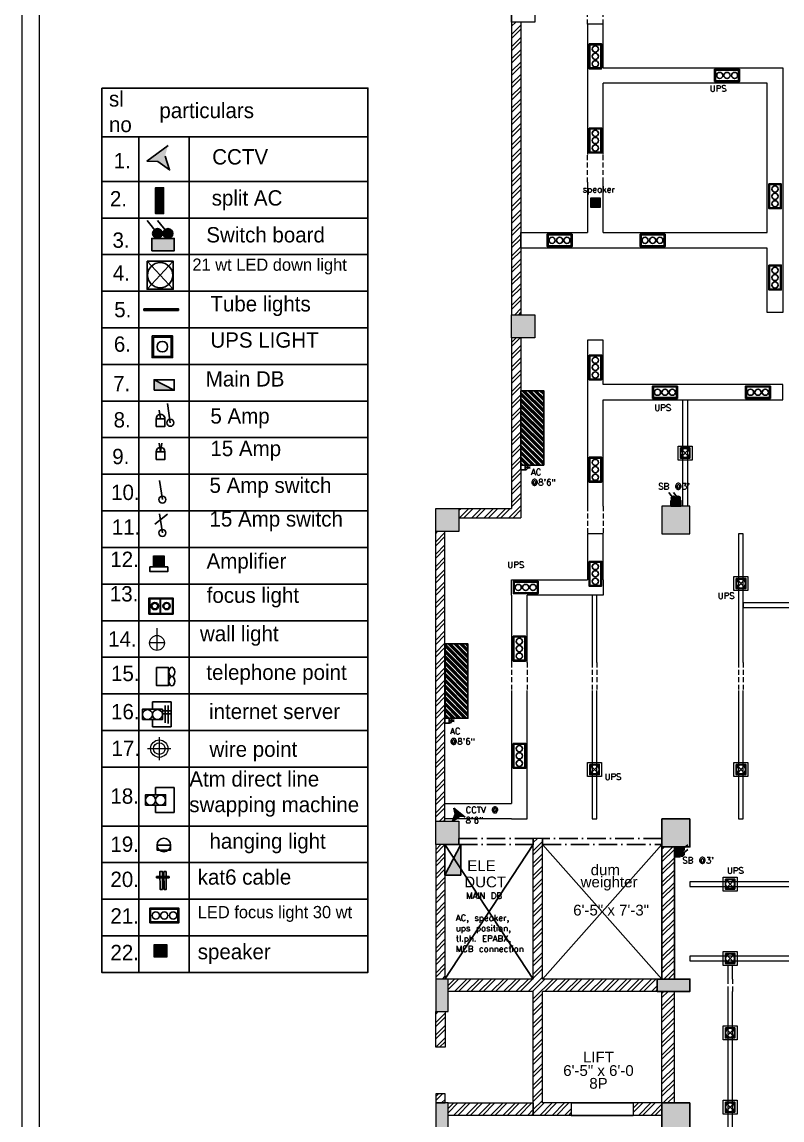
# Model space of a CAD drawing. Header units: inches. Extents: x 111501 to 134888, y 46021 to 52102.
# Drawn here: x 112755 to 113245, y 46844 to 47553 of the extents above; entities that cross this region are included whole.
import ezdxf
from ezdxf.enums import TextEntityAlignment as Align

# ---------------------------------------------------------------- set-up
doc = ezdxf.new("R2010")
doc.units = ezdxf.units.IN
doc.header["$MEASUREMENT"] = 0
doc.linetypes.add('ACAD_ISO10W100', pattern=[18, 12, -3, 0, -3])
doc.linetypes.add('HIDDEN2', pattern=[4.7625, 3.175, -1.5875])
for name, color, linetype in [('10', 1, 'Continuous'), ('D', 251, 'Continuous'), ('electrical layout', 250, 'Continuous'), ('electrical planing', 251, 'Continuous'), ('false ceiling', 5, 'Continuous'), ('H', 9, 'Continuous'), ('RO', 7, 'Continuous'), ('staircase', 6, 'Continuous')]:
    doc.layers.add(name, color=color, linetype=linetype)
for name, color, linetype, lineweight in [('ceiling light', 5, 'Continuous', 5), ('column', 252, 'Continuous', 9), ('dimension', 250, 'Continuous', 0), ('electrical 2', 1, 'Continuous', 0), ('furnuture light', 142, 'Continuous', 0), ('SHEET', 7, 'Continuous', 30), ('text1', 7, 'Continuous', 0), ('wall', 7, 'Continuous', 9)]:
    doc.layers.add(name, color=color, linetype=linetype, lineweight=lineweight)
doc.styles.add('A', font='arial.ttf')
doc.styles.get("Standard").update_dxf_attribs({"font": 'txt.shx', "height": 6})
pattern_1 = [(45, (14143.5224, 38.135), (-3.97747564, 3.97747564), []), (45, (14146.174, 38.135), (-3.97747564, 3.97747564), [])]

# ---------------------------------------------------------------- blocks, each defined once
blk = doc.blocks.new('ac')
h = blk.add_hatch()
h.set_pattern_fill('ANSI34', color=5, scale=0.610107, angle=270, style=0)
h.set_pattern_definition([(315, (22596.1116, 2489.52766), (0.32355821, 0.32355821), []), (315, (22596.1116, 2489.4198), (0.32355821, 0.32355821), []), (315, (22596.1116, 2489.31195), (0.32355821, 0.32355821), []), (315, (22596.1116, 2489.2041), (0.32355821, 0.32355821), [])])
h.paths.add_polyline_path([(24130.22, 5022.76), (24130.22, 5030.99), (24132.75, 5030.99), (24132.75, 5022.76)])
at = {"color": 0, "ltscale": 7}
blk.add_lwpolyline([(24130.22, 5022.76), (24132.75, 5022.76), (24132.75, 5030.99), (24130.22, 5030.99)], close=True, dxfattribs=at)
blk = doc.blocks.new('dgh')
at = {"layer": 'electrical planing', "linetype": 'ByBlock'}
h = blk.add_hatch(color=36, dxfattribs=at)
h.set_gradient(color1=(121, 78, 22), color2=(227, 174, 104), one_color=1, tint=0.65, name='SPHERICAL')
h.paths.add_polyline_path([(-72.26, 1878.91, -1), (-72.26, 1875.82, -1)])
h = blk.add_hatch(color=36, dxfattribs=at)
h.set_gradient(color1=(121, 78, 22), color2=(227, 174, 104), one_color=1, tint=0.65, name='SPHERICAL')
h.paths.add_polyline_path([(-68.91, 1878.91, -1), (-68.91, 1875.82, -1)])
h = blk.add_hatch(color=36, dxfattribs=at)
h.set_gradient(color1=(121, 78, 22), color2=(227, 174, 104), one_color=1, tint=0.65, name='CYLINDER')
h.paths.add_polyline_path([(-74.07, 1871.89), (-74.07, 1875.82), (-66.95, 1875.82), (-66.95, 1871.89)])
at = {"layer": 'electrical planing', "color": 7, "linetype": 'ByBlock'}
for p, q in [((-72.26, 1877.37), (-75.59, 1881.54)), ((-68.91, 1877.37), (-72.24, 1881.54))]:
    blk.add_line(p, q, dxfattribs=at)
blk.add_lwpolyline([(-74.07, 1871.89), (-74.07, 1875.82), (-66.95, 1875.82), (-66.95, 1871.89)], close=True, dxfattribs=at)
for centre in [(-72.26, 1877.37), (-68.91, 1877.37)]:
    blk.add_circle(centre, 1.55, dxfattribs=at)
blk = doc.blocks.new('cctv')
at = {"layer": 'electrical layout'}
h = blk.add_hatch(color=122, dxfattribs=at)
h.set_gradient(color1=(19, 236, 153), color2=(76, 0, 0), one_color=1)
h.paths.add_polyline_path([(24133.65, 5037.24), (24127.98, 5043.08), (24131.36, 5042.62), (24135.52, 5044.65), (24133.39, 5040.62)])
h = blk.add_hatch(color=122, dxfattribs=at)
h.set_gradient(color1=(19, 236, 153), color2=(76, 0, 0), rotation=90, one_color=1, name='HEMISPHERICAL')
h.paths.add_polyline_path([(24127.98, 5043.08), (24131.36, 5042.62), (24135.52, 5044.65), (24133.39, 5040.62), (24133.65, 5037.24)])
at = {"layer": 'electrical layout', "color": 7}
blk.add_lwpolyline([(24133.39, 5040.62), (24135.52, 5044.65), (24135.52, 5044.65), (24131.36, 5042.62)], dxfattribs=at)
blk = doc.blocks.new('cct')
at = {"linetype": 'ByBlock'}
for p, q in [((-256.08, 4774.33), (-256.62, 4780.62)), ((-256.62, 4780.62), (-246.3, 4769.8)), ((-259.93, 4767.25), (-256.08, 4774.33)), ((-252.53, 4770.75), (-259.93, 4767.25))]:
    blk.add_line(p, q, dxfattribs=at)
at = {"layer": 'electrical planing', "color": 6, "xscale": 1.768501453454219, "yscale": 1.768501453454219, "zscale": 1.768501453454219, "rotation": 179.2941866071456}
blk.add_blockref('cctv', (42530.42, 13162.25), dxfattribs=at)
blk = doc.blocks.new('speaker')
at = {"layer": 'ceiling light'}
h = blk.add_hatch(color=97, dxfattribs=at)
h.set_gradient(color1=(46, 142, 62), one_color=1, tint=1, name='CURVED')
h.paths.add_polyline_path([(24133.57, 5017.97), (24134.22, 5018.64), (24130.77, 5018.64), (24131.41, 5017.99, -0.41885)])
h = blk.add_hatch(color=97, dxfattribs=at)
h.set_gradient(color1=(46, 142, 62), rotation=90, one_color=1, tint=1, name='INVCURVED')
h.paths.add_polyline_path([(24130.77, 5015.11), (24131.45, 5015.8, -0.210258), (24130.96, 5016.92, -0.199678), (24131.41, 5017.99), (24130.77, 5018.64)])
h = blk.add_hatch(color=233, dxfattribs=at)
h.set_gradient(color1=(219, 123, 161), one_color=1, tint=1, name='SPHERICAL')
h.paths.add_polyline_path([(24133.57, 5017.97, 0.41885), (24131.41, 5017.99), (24132.5, 5016.87)])
h.paths.add_polyline_path([(24131.45, 5015.8), (24132.5, 5016.87), (24131.41, 5017.99, 0.199678), (24130.96, 5016.92, 0.210258)])
h.paths.add_polyline_path([(24132.5, 5016.87), (24133.52, 5015.82, 0.204601), (24133.99, 5016.92, 0.194044), (24133.57, 5017.97)])
h.paths.add_polyline_path([(24133.52, 5015.82), (24132.5, 5016.87), (24131.45, 5015.8, 0.395179)])
h = blk.add_hatch(color=97, dxfattribs=at)
h.set_gradient(color1=(46, 142, 62), rotation=90, one_color=1, tint=1, name='INVCURVED')
h.paths.add_polyline_path([(24134.22, 5018.64), (24133.57, 5017.97, -0.194044), (24133.99, 5016.92, -0.204601), (24133.52, 5015.82), (24134.22, 5015.11)])
h = blk.add_hatch(color=97, dxfattribs=at)
h.set_gradient(color1=(46, 142, 62), one_color=1, tint=1, name='INVCURVED')
h.paths.add_polyline_path([(24134.22, 5015.11), (24133.52, 5015.82, -0.395179), (24131.45, 5015.8), (24130.77, 5015.11)])
at = {"layer": 'ceiling light', "color": 7}
for p, q in [((24130.77, 5018.64), (24134.22, 5015.11)), ((24134.22, 5018.64), (24130.77, 5015.11))]:
    blk.add_line(p, q, dxfattribs=at)
blk.add_lwpolyline([(24130.77, 5018.64), (24134.22, 5018.64), (24134.22, 5015.11), (24130.77, 5015.11)], close=True, dxfattribs=at)
blk.add_circle((24132.47, 5016.92), 1.51, dxfattribs=at)
blk = doc.blocks.new('5 amp')
at = {"color": 6}
blk.add_line((24133.41, 4862.91), (24132.99, 4865.66), dxfattribs=at)
blk.add_lwpolyline([(24132.01, 4862.91), (24134.78, 4862.91), (24134.79, 4860.45), (24132.02, 4860.44)], close=True, dxfattribs=at)
blk.add_arc((24133.4, 4862.91), 1.38, 359.9995, 180.3454, dxfattribs=at)
blk = doc.blocks.new('15 amp')
at = {"color": 6}
for q in [(24132.99, 4855.15), (24133.82, 4855.15)]:
    blk.add_line((24133.41, 4852.4), q, dxfattribs=at)
blk.add_lwpolyline([(24132.02, 4852.4), (24134.79, 4852.4), (24134.79, 4849.94), (24132.02, 4849.94)], close=True, dxfattribs=at)
blk.add_arc((24133.41, 4852.4), 1.38, 0, 180, dxfattribs=at)
blk = doc.blocks.new('ampli')
at = {"layer": 'dimension'}
h = blk.add_hatch(color=97, dxfattribs=at)
h.set_gradient(color1=(46, 142, 62), one_color=1, tint=1, name='CURVED')
h.paths.add_polyline_path([(3286.92, 2104.21), (3288, 2105.31), (3282.35, 2105.31), (3283.39, 2104.25, -0.41885)])
h = blk.add_hatch(color=97, dxfattribs=at)
h.set_gradient(color1=(46, 142, 62), rotation=90, one_color=1, tint=1, name='INVCURVED')
h.paths.add_polyline_path([(3282.35, 2099.52), (3283.46, 2100.66, -0.210258), (3282.65, 2102.49, -0.199678), (3283.39, 2104.25), (3282.35, 2105.31)])
h = blk.add_hatch(color=233, dxfattribs=at)
h.set_gradient(color1=(219, 123, 161), one_color=1, tint=1, name='SPHERICAL')
h.paths.add_polyline_path([(3286.92, 2104.21, 0.41885), (3283.39, 2104.25), (3285.17, 2102.41)])
h.paths.add_polyline_path([(3283.46, 2100.66), (3285.17, 2102.41), (3283.39, 2104.25, 0.199678), (3282.65, 2102.49, 0.210258)])
h.paths.add_polyline_path([(3285.17, 2102.41), (3286.85, 2100.69, 0.204601), (3287.62, 2102.49, 0.194044), (3286.92, 2104.21)])
h.paths.add_polyline_path([(3286.85, 2100.69), (3285.17, 2102.41), (3283.46, 2100.66, 0.395179)])
h = blk.add_hatch(color=97, dxfattribs=at)
h.set_gradient(color1=(46, 142, 62), rotation=90, one_color=1, tint=1, name='INVCURVED')
h.paths.add_polyline_path([(3288, 2105.31), (3286.92, 2104.21, -0.194044), (3287.62, 2102.49, -0.204601), (3286.85, 2100.69), (3288, 2099.52)])
h = blk.add_hatch(color=97, dxfattribs=at)
h.set_gradient(color1=(46, 142, 62), one_color=1, tint=1, name='INVCURVED')
h.paths.add_polyline_path([(3288, 2099.52), (3286.85, 2100.69, -0.395179), (3283.46, 2100.66), (3282.35, 2099.52)])
blk.add_lwpolyline([(3280.5, 2099.52), (3289.85, 2099.52), (3289.85, 2097.08), (3280.5, 2097.08)], close=True)
at = {"layer": 'dimension', "color": 7}
for p, q in [((3282.35, 2105.31), (3288, 2099.52)), ((3288, 2105.31), (3282.35, 2099.52))]:
    blk.add_line(p, q, dxfattribs=at)
blk.add_lwpolyline([(3282.35, 2105.31), (3288, 2105.31), (3288, 2099.52), (3282.35, 2099.52)], close=True, dxfattribs=at)
blk.add_circle((3285.14, 2102.49), 2.48, dxfattribs=at)
blk = doc.blocks.new('swr')
at = {"layer": 'electrical planing', "color": 6}
for points in [[(15699.4, -3477.78), (15710.46, -3477.78), (15710.46, -3494.34), (15699.4, -3494.34)], [(15699.9, -3485.42), (15709.96, -3485.42), (15709.96, -3478.28), (15699.9, -3478.28)], [(15699.9, -3493.84), (15709.96, -3493.84), (15709.96, -3485.67), (15699.9, -3485.67)]]:
    blk.add_lwpolyline(points, close=True, dxfattribs=at)
for centre, radius in [((15704.95, -3481.79), 2.46), ((15704.95, -3481.79), 1.96), ((15704.95, -3489.84), 2.46), ((15704.95, -3489.84), 1.96)]:
    blk.add_circle(centre, radius, dxfattribs=at)
blk = doc.blocks.new('hk')
for centre in [(22586.2, 4640.71), (22589.39, 4640.71)]:
    blk.add_circle(centre, 1.59)
at = {"layer": 'electrical layout', "color": 7, "linetype": 'ByBlock'}
for p, q in [((22587.79, 4642.44), (22587.79, 4644.79)), ((22587.79, 4644.79), (22593.74, 4644.79)), ((22593.74, 4644.79), (22593.74, 4636.79)), ((22587.76, 4636.79), (22587.76, 4639.11)), ((22593.74, 4636.79), (22587.76, 4636.79))]:
    blk.add_line(p, q, dxfattribs=at)
blk.add_lwpolyline([(22584.6, 4639.11), (22584.6, 4642.44), (22590.98, 4642.44), (22590.98, 4639.11)], close=True, dxfattribs=at)
blk = doc.blocks.new('qer')
at = {"layer": 'electrical planing', "color": 7}
for p, q in [((16267.42, -4910.15), (16269.85, -4910.15)), ((16267.93, -4908.47), (16267.93, -4913.99)), ((16268.92, -4908.47), (16268.92, -4914.16)), ((16267.42, -4911.15), (16269.85, -4911.15))]:
    blk.add_line(p, q, dxfattribs=at)
at = {"layer": 'electrical planing', "color": 6}
blk.add_blockref('hk', (-6323.89, -9552.07), dxfattribs=at)
blk = doc.blocks.new('wall light')
at = {"layer": 'furnuture light'}
for p, q in [((16896.93, 24760.98), (16896.93, 24754.37)), ((16890.32, 24757.67), (16900.23, 24757.67))]:
    blk.add_line(p, q, dxfattribs=at)
blk.add_circle((16896.93, 24757.67), 3.3, dxfattribs=at)
blk = doc.blocks.new('POINT')
at = {"layer": 'electrical 2'}
for p, q in [((-3013.56, 3860.74, 29.22), (-3013.56, 3855.65, 29.22)), ((-3016.11, 3858.19, 29.22), (-3011.02, 3858.19, 29.22))]:
    blk.add_line(p, q, dxfattribs=at)
for radius in [1.91, 1.27]:
    blk.add_circle((-3013.56, 3858.19, 29.22), radius, dxfattribs=at)
blk = doc.blocks.new('kat b cable')
at = {"color": 6}
for points in [[(24134.78, 4883.35), (24132.88, 4883.35), (24132.88, 4883.52), (24134.78, 4883.52)], [(24133.78, 4881.56), (24133.4, 4881.56), (24133.39, 4884.31), (24133.77, 4884.31)], [(24134.34, 4884.29), (24134, 4884.29), (24134.01, 4881.56), (24134.35, 4881.56)]]:
    blk.add_lwpolyline(points, close=True, dxfattribs=at)

msp = doc.modelspace()

# ---------------------------------------------------------------- hatches: boundary and pattern name
at = {"layer": 'column'}
h = msp.add_hatch(color=256, dxfattribs=at)
h.paths.add_polyline_path([(113070.82, 47359.72), (113070.82, 47348.72), (113081.82, 47348.72), (113081.82, 47359.72)])
h.paths.add_polyline_path([(113081.82, 47359.72), (113081.82, 47363.72), (113070.82, 47363.72), (113070.82, 47359.72)])
h.paths.add_polyline_path([(113081.82, 47348.72), (113085.82, 47348.72), (113085.82, 47359.72), (113081.82, 47359.72)])
h.paths.add_polyline_path([(113085.82, 47363.72), (113081.82, 47363.72), (113081.82, 47359.72), (113085.82, 47359.72)])
for points in [[(113167.83, 47240.17), (113167.83, 47222.17), (113185.83, 47222.17), (113185.83, 47240.17)], [(113021.82, 47238.67), (113021.82, 47223.67), (113036.82, 47223.67), (113036.82, 47238.67)]]:
    msp.add_hatch(color=256, dxfattribs=at).paths.add_polyline_path(points)
h = msp.add_hatch(color=256, dxfattribs=at)
h.paths.add_polyline_path([(113021.82, 47032.79), (113021.82, 47021.79), (113032.82, 47021.79), (113032.82, 47032.79)])
h.paths.add_polyline_path([(113032.82, 47032.79), (113032.82, 47036.79), (113021.82, 47036.79), (113021.82, 47032.79)])
h.paths.add_polyline_path([(113032.82, 47021.79), (113036.82, 47021.79), (113036.82, 47032.79), (113032.82, 47032.79)])
h.paths.add_polyline_path([(113036.82, 47036.79), (113032.82, 47036.79), (113032.82, 47032.79), (113036.82, 47032.79)])
h = msp.add_hatch(color=256, dxfattribs=at)
h.paths.add_polyline_path([(113185.83, 47038.24), (113167.83, 47038.24), (113167.83, 47020.24), (113185.83, 47020.24)])
h.paths.add_polyline_path([(113164.83, 46926.95), (113185.83, 46926.95), (113185.83, 46934.95), (113164.83, 46934.95)])
h.paths.add_polyline_path([(113185.83, 46854.95), (113167.83, 46854.95), (113167.83, 46836.95), (113185.83, 46836.95)])
h = msp.add_hatch(color=256, dxfattribs=at)
h.paths.add_polyline_path([(113021.83, 46934.95), (113021.83, 46913.95), (113029.83, 46913.95), (113029.83, 46934.95)])
h.paths.add_polyline_path([(113021.83, 46854.95), (113021.83, 46833.95), (113029.83, 46833.95), (113029.83, 46854.95)])
at = {"layer": 'electrical planing', "ltscale": 7}
for points in [[(112840.14, 47314.91), (112853.07, 47314.91), (112840.14, 47321.66)], [(113038.13, 47001.99), (113038.13, 47021.74), (113027.82, 47001.99)]]:
    msp.add_hatch(color=6, dxfattribs=at).paths.add_polyline_path(points)
at = {"layer": 'wall', "lineweight": 5}
h = msp.add_hatch(dxfattribs=at)
h.set_pattern_fill('ANSI32', color=256, scale=15, style=0)
h.set_pattern_definition(pattern_1)
h.paths.add_polyline_path([(113036.82, 47232.67), (113036.82, 47238.67), (113070.82, 47238.67), (113070.82, 47348.67), (113076.82, 47348.67), (113076.82, 47340.18), (113076.82, 47322.13), (113076.82, 47313.18), (113076.82, 47295.12), (113076.82, 47286.66), (113076.82, 47268.6), (113076.82, 47257.7), (113076.82, 47239.65), (113076.82, 47232.67)])
h.paths.add_polyline_path([(113070.82, 47363.67), (113076.82, 47363.67), (113076.82, 47552.59), (113070.82, 47552.59)])
h = msp.add_hatch(dxfattribs=at)
h.set_pattern_fill('ANSI32', color=256, scale=15, style=0)
h.set_pattern_definition(pattern_1)
h.paths.add_polyline_path([(113021.82, 47036.74), (113021.82, 47223.67), (113027.82, 47223.67), (113027.82, 47036.74)])
h = msp.add_hatch(dxfattribs=at)
h.set_pattern_fill('ANSI32', color=256, scale=15, style=0)
h.set_pattern_definition(pattern_1)
h.paths.add_polyline_path([(113021.82, 47021.74), (113027.82, 47021.74), (113027.82, 46934.95), (113021.83, 46934.95)])
h = msp.add_hatch(dxfattribs=at)
h.set_pattern_fill('ANSI32', color=256, scale=15, style=0)
h.set_pattern_definition(pattern_1)
h.paths.add_polyline_path([(113084.83, 46926.95), (113084.83, 46846.95), (113109.33, 46846.95), (113109.33, 46854.95), (113090.83, 46854.95), (113090.83, 46926.95), (113164.83, 46926.95), (113164.83, 46934.95), (113090.83, 46934.95), (113090.83, 47025.74), (113084.83, 47025.74), (113084.83, 46934.95), (113029.83, 46934.95), (113029.83, 46926.95)])
h = msp.add_hatch(dxfattribs=at)
h.set_pattern_fill('ANSI32', color=256, scale=15, style=0)
h.set_pattern_definition(pattern_1)
h.paths.add_polyline_path([(113167.83, 47020.24), (113167.83, 46934.95), (113175.83, 46934.95), (113175.83, 47020.24)])
h = msp.add_hatch(dxfattribs=at)
h.set_pattern_fill('ANSI32', color=256, scale=15, style=0)
h.set_pattern_definition(pattern_1)
h.paths.add_polyline_path([(113167.83, 46854.95), (113175.83, 46854.95), (113175.83, 46926.95), (113167.83, 46926.95)])
h = msp.add_hatch(dxfattribs=at)
h.set_pattern_fill('ANSI32', color=256, scale=15, style=0)
h.set_pattern_definition(pattern_1)
h.paths.add_polyline_path([(113021.83, 46890.95), (113027.83, 46890.95), (113027.83, 46913.95), (113021.83, 46913.95)])
h = msp.add_hatch(dxfattribs=at)
h.set_pattern_fill('ANSI32', color=256, scale=15, style=0)
h.set_pattern_definition(pattern_1)
h.paths.add_polyline_path([(113021.83, 46860.95), (113021.83, 46854.95), (113027.83, 46854.95), (113027.83, 46860.95)])
h = msp.add_hatch(dxfattribs=at)
h.set_pattern_fill('ANSI32', color=256, scale=15, style=0)
h.set_pattern_definition(pattern_1)
h.paths.add_polyline_path([(113029.83, 46846.95), (113084.83, 46846.95), (113084.83, 46854.95), (113029.83, 46854.95)])
h = msp.add_hatch(dxfattribs=at)
h.set_pattern_fill('ANSI32', color=256, scale=15, style=0)
h.set_pattern_definition(pattern_1)
h.paths.add_polyline_path([(113149.33, 46846.95), (113167.83, 46846.95), (113167.83, 46854.95), (113149.33, 46854.95)])

# ---------------------------------------------------------------- linework, layer by layer
at = {"layer": '10', "linetype": 'Continuous'}
msp.add_line((113167.83, 47020.24), (113167.83, 46934.95), dxfattribs=at)
at = {"layer": 'column'}
for points in [[(113070.82, 47567.59), (113085.82, 47567.59), (113085.82, 47552.59), (113070.82, 47552.59)], [(113070.82, 47363.67), (113085.82, 47363.67), (113085.82, 47348.67), (113070.82, 47348.67)], [(113185.83, 47240.17), (113167.83, 47240.17), (113167.83, 47222.17), (113185.83, 47222.17)], [(113021.82, 47238.67), (113036.82, 47238.67), (113036.82, 47223.67), (113021.82, 47223.67)], [(113021.82, 47036.74), (113036.82, 47036.74), (113036.82, 47021.74), (113021.82, 47021.74)], [(113029.83, 46913.95), (113029.83, 46934.95), (113021.83, 46934.95), (113021.83, 46913.95)], [(113029.83, 46833.95), (113029.83, 46854.95), (113021.83, 46854.95), (113021.83, 46833.95)]]:
    msp.add_lwpolyline(points, close=True, dxfattribs=at)
at = {"layer": 'electrical layout', "color": 234}
for p, q in [((113179.78, 47277.67), (113185.86, 47271.16)), ((113185.86, 47277.67), (113179.78, 47271.16)), ((113215.79, 47193.45), (113221.86, 47186.95)), ((113221.86, 47193.45), (113215.79, 47186.95)), ((113121.29, 47073.45), (113127.36, 47066.95)), ((113127.36, 47073.45), (113121.29, 47066.95)), ((113215.79, 47073.45), (113221.86, 47066.95)), ((113221.86, 47073.45), (113215.79, 47066.95)), ((113208.79, 46999.49), (113214.86, 46992.99)), ((113214.86, 46999.49), (113208.79, 46992.99)), ((113208.79, 46951.49), (113214.86, 46944.99)), ((113214.86, 46951.49), (113208.79, 46944.99)), ((113208.79, 46903.49), (113214.86, 46896.99)), ((113214.86, 46903.49), (113208.79, 46896.99)), ((113208.79, 46855.49), (113214.86, 46848.99)), ((113214.86, 46855.49), (113208.79, 46848.99))]:
    msp.add_line(p, q, dxfattribs=at)
at = {"layer": 'electrical layout', "color": 6}
for p, q in [((113079.62, 47265.09), (113082.73, 47265.56)), ((113079.62, 47265.09), (113082.73, 47264.62)), ((113030.62, 47101.67), (113033.73, 47102.13)), ((113030.62, 47101.67), (113033.73, 47101.2))]:
    msp.add_line(p, q, dxfattribs=at)
at = {"layer": 'electrical layout', "color": 234}
for points in [[(113120.82, 47538.46), (113128.82, 47538.46), (113128.82, 47522.46), (113120.82, 47522.46)], [(113121.32, 47537.96), (113128.32, 47537.96), (113128.32, 47522.96), (113121.32, 47522.96)], [(113201.82, 47514.09), (113201.82, 47522.09), (113217.82, 47522.09), (113217.82, 47514.09)], [(113202.32, 47514.59), (113202.32, 47521.59), (113217.32, 47521.59), (113217.32, 47514.59)], [(113120.82, 47484.13), (113128.82, 47484.13), (113128.82, 47468.13), (113120.82, 47468.13)], [(113121.32, 47483.63), (113128.32, 47483.63), (113128.32, 47468.63), (113121.32, 47468.63)], [(113236.82, 47448.13), (113244.82, 47448.13), (113244.82, 47432.13), (113236.82, 47432.13)], [(113237.32, 47447.63), (113244.32, 47447.63), (113244.32, 47432.63), (113237.32, 47432.63)], [(113109.82, 47415.67), (113109.82, 47407.67), (113093.82, 47407.67), (113093.82, 47415.67)], [(113109.32, 47415.17), (113109.32, 47408.17), (113094.32, 47408.17), (113094.32, 47415.17)], [(113169.82, 47415.67), (113169.82, 47407.67), (113153.82, 47407.67), (113153.82, 47415.67)], [(113169.32, 47415.17), (113169.32, 47408.17), (113154.32, 47408.17), (113154.32, 47415.17)], [(113236.82, 47395.67), (113244.82, 47395.67), (113244.82, 47379.67), (113236.82, 47379.67)], [(113237.32, 47395.17), (113244.32, 47395.17), (113244.32, 47380.17), (113237.32, 47380.17)], [(113120.82, 47337.67), (113128.82, 47337.67), (113128.82, 47321.67), (113120.82, 47321.67)], [(113121.32, 47337.17), (113128.32, 47337.17), (113128.32, 47322.17), (113121.32, 47322.17)], [(113177.82, 47317.67), (113177.82, 47309.67), (113161.82, 47309.67), (113161.82, 47317.67)], [(113177.32, 47317.17), (113177.32, 47310.17), (113162.32, 47310.17), (113162.32, 47317.17)], [(113237.82, 47317.67), (113237.82, 47309.67), (113221.82, 47309.67), (113221.82, 47317.67)], [(113237.32, 47317.17), (113237.32, 47310.17), (113222.32, 47310.17), (113222.32, 47317.17)], [(113179.78, 47277.67), (113185.86, 47277.67), (113185.86, 47271.16), (113179.78, 47271.16)], [(113179.78, 47277.67), (113185.86, 47277.67), (113185.86, 47271.16), (113179.78, 47271.16)], [(113179.78, 47277.67), (113185.86, 47277.67), (113185.86, 47271.16), (113179.78, 47271.16)], [(113120.82, 47271.67), (113128.82, 47271.67), (113128.82, 47255.67), (113120.82, 47255.67)], [(113121.32, 47271.17), (113128.32, 47271.17), (113128.32, 47256.17), (113121.32, 47256.17)], [(113120.82, 47204.5), (113128.82, 47204.5), (113128.82, 47188.5), (113120.82, 47188.5)], [(113121.32, 47204), (113128.32, 47204), (113128.32, 47189), (113121.32, 47189)], [(113087.93, 47191.66), (113087.93, 47183.66), (113071.93, 47183.66), (113071.93, 47191.66)], [(113087.43, 47191.16), (113087.43, 47184.16), (113072.43, 47184.16), (113072.43, 47191.16)], [(113215.79, 47193.45), (113221.86, 47193.45), (113221.86, 47186.95), (113215.79, 47186.95)], [(113215.79, 47193.45), (113221.86, 47193.45), (113221.86, 47186.95), (113215.79, 47186.95)], [(113215.79, 47193.45), (113221.86, 47193.45), (113221.86, 47186.95), (113215.79, 47186.95)], [(113071.82, 47156.2), (113079.82, 47156.2), (113079.82, 47140.2), (113071.82, 47140.2)], [(113072.32, 47155.7), (113079.32, 47155.7), (113079.32, 47140.7), (113072.32, 47140.7)], [(113071.82, 47087.01), (113079.82, 47087.01), (113079.82, 47071.01), (113071.82, 47071.01)], [(113072.32, 47086.51), (113079.32, 47086.51), (113079.32, 47071.51), (113072.32, 47071.51)], [(113121.29, 47073.45), (113127.36, 47073.45), (113127.36, 47066.95), (113121.29, 47066.95)], [(113121.29, 47073.45), (113127.36, 47073.45), (113127.36, 47066.95), (113121.29, 47066.95)], [(113121.29, 47073.45), (113127.36, 47073.45), (113127.36, 47066.95), (113121.29, 47066.95)], [(113215.79, 47073.45), (113221.86, 47073.45), (113221.86, 47066.95), (113215.79, 47066.95)], [(113215.79, 47073.45), (113221.86, 47073.45), (113221.86, 47066.95), (113215.79, 47066.95)], [(113215.79, 47073.45), (113221.86, 47073.45), (113221.86, 47066.95), (113215.79, 47066.95)], [(113208.79, 46999.49), (113214.86, 46999.49), (113214.86, 46992.99), (113208.79, 46992.99)], [(113208.79, 46999.49), (113214.86, 46999.49), (113214.86, 46992.99), (113208.79, 46992.99)], [(113208.79, 46999.49), (113214.86, 46999.49), (113214.86, 46992.99), (113208.79, 46992.99)], [(113208.79, 46951.49), (113214.86, 46951.49), (113214.86, 46944.99), (113208.79, 46944.99)], [(113208.79, 46951.49), (113214.86, 46951.49), (113214.86, 46944.99), (113208.79, 46944.99)], [(113208.79, 46951.49), (113214.86, 46951.49), (113214.86, 46944.99), (113208.79, 46944.99)], [(113208.79, 46903.49), (113214.86, 46903.49), (113214.86, 46896.99), (113208.79, 46896.99)], [(113208.79, 46903.49), (113214.86, 46903.49), (113214.86, 46896.99), (113208.79, 46896.99)], [(113208.79, 46903.49), (113214.86, 46903.49), (113214.86, 46896.99), (113208.79, 46896.99)], [(113208.79, 46855.49), (113214.86, 46855.49), (113214.86, 46848.99), (113208.79, 46848.99)], [(113208.79, 46855.49), (113214.86, 46855.49), (113214.86, 46848.99), (113208.79, 46848.99)], [(113208.79, 46855.49), (113214.86, 46855.49), (113214.86, 46848.99), (113208.79, 46848.99)]]:
    msp.add_lwpolyline(points, close=True, dxfattribs=at)
at = {"layer": 'electrical layout', "color": 6}
for points in [[(113079.62, 47266.67), (113079.62, 47263.52), (113076.82, 47263.52), (113076.82, 47266.67)], [(113030.62, 47103.24), (113030.62, 47100.09), (113027.82, 47100.09), (113027.82, 47103.24)]]:
    msp.add_lwpolyline(points, close=True, dxfattribs=at)
at = {"layer": 'electrical layout', "color": 234}
for centre, radius in [((113124.82, 47535.12), 2), ((113124.82, 47530.46), 2), ((113124.82, 47525.6), 2), ((113205.16, 47518.09), 2), ((113209.82, 47518.09), 2), ((113214.68, 47518.09), 2), ((113124.82, 47480.79), 2), ((113124.82, 47476.13), 2), ((113124.82, 47471.27), 2), ((113240.82, 47444.79), 2), ((113240.82, 47440.13), 2), ((113240.82, 47435.27), 2), ((113096.96, 47411.67), 2), ((113101.82, 47411.67), 2), ((113106.48, 47411.67), 2), ((113156.96, 47411.67), 2), ((113161.82, 47411.67), 2), ((113166.48, 47411.67), 2), ((113240.82, 47392.33), 2), ((113240.82, 47387.67), 2), ((113240.82, 47382.81), 2), ((113124.82, 47334.33), 2), ((113124.82, 47329.67), 2), ((113124.82, 47324.81), 2), ((113164.96, 47313.67), 2), ((113169.82, 47313.67), 2), ((113174.48, 47313.67), 2), ((113224.96, 47313.67), 2), ((113229.82, 47313.67), 2), ((113234.48, 47313.67), 2), ((113182.82, 47274.42), 2.92), ((113182.82, 47274.42), 2.92), ((113182.82, 47274.42), 2.92), ((113124.82, 47268.33), 2), ((113124.82, 47263.67), 2), ((113124.82, 47258.81), 2), ((113124.82, 47201.16), 2), ((113124.82, 47196.5), 2), ((113124.82, 47191.64), 2), ((113218.82, 47190.2), 2.92), ((113218.82, 47190.2), 2.92), ((113218.82, 47190.2), 2.92), ((113075.07, 47187.66), 2), ((113079.93, 47187.66), 2), ((113084.59, 47187.66), 2), ((113075.82, 47152.86), 2), ((113075.82, 47148.2), 2), ((113075.82, 47143.34), 2), ((113075.82, 47083.68), 2), ((113075.82, 47079.01), 2), ((113075.82, 47074.16), 2), ((113124.32, 47070.2), 2.92), ((113124.32, 47070.2), 2.92), ((113124.32, 47070.2), 2.92), ((113218.82, 47070.2), 2.92), ((113218.82, 47070.2), 2.92), ((113218.82, 47070.2), 2.92), ((113211.83, 46996.24), 2.92), ((113211.83, 46996.24), 2.92), ((113211.83, 46996.24), 2.92), ((113211.83, 46948.24), 2.92), ((113211.83, 46948.24), 2.92), ((113211.83, 46948.24), 2.92), ((113211.83, 46900.24), 2.92), ((113211.83, 46900.24), 2.92), ((113211.83, 46900.24), 2.92), ((113211.83, 46852.24), 2.92), ((113211.83, 46852.24), 2.92), ((113211.83, 46852.24), 2.92)]:
    msp.add_circle(centre, radius, dxfattribs=at)
at = {"layer": 'electrical layout', "color": 6}
for centre in [(113079.62, 47265.09), (113030.62, 47101.67)]:
    msp.add_arc(centre, 1.57, 270, 90, dxfattribs=at)
at = {"layer": 'electrical planing'}
for p, q in [((112835.63, 47398.2), (112852.49, 47380.13)), ((112852.49, 47398.2), (112835.63, 47380.13)), ((112840.14, 47321.66), (112853.07, 47314.91)), ((113027.82, 47001.99), (113038.13, 47021.74))]:
    msp.add_line(p, q, dxfattribs=at)
at = {"layer": 'electrical planing', "color": 6, "ltscale": 0.5}
for p, q in [((112850.57, 47293.93), (112848.67, 47306.35)), ((112845.46, 47244.36), (112843.55, 47256.78)), ((112845.46, 47222.84), (112843.55, 47235.26))]:
    msp.add_line(p, q, dxfattribs=at)
at = {"layer": 'electrical planing', "color": 6}
msp.add_line((112840.68, 47228.56), (112848.85, 47235.07), dxfattribs=at)
at = {"layer": 'electrical planing', "color": 7}
for points in [[(112806.37, 47509.9), (112978.14, 47509.9), (112978.14, 47033.68), (112806.37, 47033.68)], [(112806.37, 47509.9), (112978.14, 47509.9), (112978.14, 47478.51), (112806.37, 47478.51)], [(112830.26, 47478.51), (112862.68, 47478.51), (112862.68, 46939.19), (112830.26, 46939.19)], [(112806.37, 47033.68), (112978.14, 47033.68), (112978.14, 47071.74), (112806.37, 47071.74)], [(112806.37, 47033.68), (112978.14, 47033.68), (112978.14, 47010.06), (112806.37, 47010.06)], [(112806.37, 47010.06), (112978.14, 47010.06), (112978.14, 46986.44), (112806.37, 46986.44)], [(112806.37, 46986.44), (112978.14, 46986.44), (112978.14, 46962.81), (112806.37, 46962.81)], [(112837.27, 46971.24), (112837.27, 46980.65), (112856.09, 46980.65), (112856.09, 46971.24)], [(112837.86, 46971.83), (112837.86, 46980.06), (112855.5, 46980.06), (112855.5, 46971.83)], [(112806.37, 46962.81), (112978.14, 46962.81), (112978.14, 46939.19), (112806.37, 46939.19)]]:
    msp.add_lwpolyline(points, close=True, dxfattribs=at)
for points in [[(112806.37, 47449.71), (112806.37, 47478.51), (112978.14, 47478.51), (112978.14, 47449.71), (112806.37, 47449.71)], [(112806.37, 47449.71), (112978.14, 47449.71), (112978.14, 47426.09), (112806.37, 47426.09)], [(112806.37, 47426.09), (112978.14, 47426.09), (112978.14, 47402.46), (112806.37, 47402.46)], [(112806.37, 47402.46), (112978.14, 47402.46), (112978.14, 47378.84), (112806.37, 47378.84)], [(112806.37, 47378.84), (112978.14, 47378.84), (112978.14, 47355.22), (112806.37, 47355.22)], [(112806.37, 47355.22), (112978.14, 47355.22), (112978.14, 47331.59), (112806.37, 47331.59)], [(112806.37, 47331.59), (112978.14, 47331.59), (112978.14, 47307.97), (112806.37, 47307.97)], [(112806.37, 47307.97), (112978.14, 47307.97), (112978.14, 47284.35), (112806.37, 47284.35)], [(112806.37, 47284.35), (112978.14, 47284.35), (112978.14, 47260.72), (112806.37, 47260.72)], [(112806.37, 47260.72), (112978.14, 47260.72), (112978.14, 47237.1), (112806.37, 47237.1)], [(112806.37, 47237.1), (112978.14, 47237.1), (112978.14, 47213.48), (112806.37, 47213.48)], [(112806.37, 47213.48), (112978.14, 47213.48), (112978.14, 47189.85), (112806.37, 47189.85)], [(112806.37, 47189.85), (112978.14, 47189.85), (112978.14, 47166.23), (112806.37, 47166.23)], [(112806.37, 47166.23), (112978.14, 47166.23), (112978.14, 47142.61), (112806.37, 47142.61)], [(112806.37, 47142.61), (112978.14, 47142.61), (112978.14, 47118.99), (112806.37, 47118.99)], [(112806.37, 47118.99), (112978.14, 47118.99), (112978.14, 47095.36), (112806.37, 47095.36)], [(112806.37, 47095.36), (112978.14, 47095.36), (112978.14, 47071.74), (112806.37, 47071.74)]]:
    msp.add_lwpolyline(points, dxfattribs=at)
at = {"layer": 'electrical planing'}
msp.add_lwpolyline([(112835.63, 47398.2), (112852.49, 47398.2), (112852.49, 47380.13), (112835.63, 47380.13)], close=True, dxfattribs=at)
msp.add_lwpolyline([(112835.63, 47398.2), (112852.49, 47398.2), (112852.49, 47380.13), (112835.63, 47380.13)], close=True, dxfattribs=at)
msp.add_lwpolyline([(112835.63, 47398.2), (112852.49, 47398.2), (112852.49, 47380.13), (112835.63, 47380.13)], close=True, dxfattribs=at)
at = {"layer": 'electrical planing', "color": 30}
msp.add_lwpolyline([(112833.53, 47367.5), (112833.53, 47366.42), (112855.77, 47366.42), (112855.77, 47367.5)], close=True, dxfattribs=at)
at = {"layer": 'electrical planing', "color": 6, "linetype": 'ByBlock'}
for points in [[(112838.83, 47350.04), (112852.01, 47350.04), (112852.01, 47336.03), (112838.83, 47336.03)], [(112839.62, 47349.25), (112851.22, 47349.25), (112851.22, 47336.82), (112839.62, 47336.82)], [(112839.62, 47349.25), (112851.22, 47349.25), (112851.22, 47336.82), (112839.62, 47336.82)], [(112839.62, 47349.25), (112851.22, 47349.25), (112851.22, 47336.82), (112839.62, 47336.82)]]:
    msp.add_lwpolyline(points, close=True, dxfattribs=at)
at = {"layer": 'electrical planing', "color": 7, "linetype": 'ByBlock'}
for points in [[(112840.14, 47314.91), (112840.14, 47321.66), (112853.07, 47321.66), (112853.07, 47314.91)], [(113038.13, 47001.99), (113027.82, 47001.99), (113027.82, 47021.74), (113038.13, 47021.74)]]:
    msp.add_lwpolyline(points, close=True, dxfattribs=at)
at = {"layer": 'electrical planing', "color": 6}
msp.add_lwpolyline([(112841.71, 47136.08), (112841.71, 47124.34), (112849.36, 47124.34), (112849.36, 47136.08)], close=True, dxfattribs=at)
at = {"layer": 'electrical planing', "color": 140}
msp.add_lwpolyline([(112842.03, 47021.4), (112850.73, 47021.4), (112850.73, 47018.12), (112842.03, 47018.12)], close=True, dxfattribs=at)
at = {"layer": 'electrical planing'}
msp.add_circle((112844.06, 47389.17), 8.11, dxfattribs=at)
msp.add_circle((112844.06, 47389.17), 8.11, dxfattribs=at)
msp.add_circle((112844.06, 47389.17), 8.11, dxfattribs=at)
at = {"layer": 'electrical planing', "color": 6, "linetype": 'ByBlock'}
msp.add_circle((112845.42, 47343.04), 3.39, dxfattribs=at)
at = {"layer": 'electrical planing', "color": 6, "ltscale": 0.5}
for centre in [(112850.57, 47293.93), (112845.46, 47244.36), (112845.46, 47222.84)]:
    msp.add_circle(centre, 2.28, dxfattribs=at)
at = {"layer": 'electrical planing', "color": 140}
msp.add_circle((112846.4, 47021.4), 4.37, dxfattribs=at)
at = {"layer": 'electrical planing', "color": 7}
for centre in [(112841.2, 46975.94), (112846.68, 46975.94), (112852.4, 46975.94)]:
    msp.add_circle(centre, 2.35, dxfattribs=at)
at = {"layer": 'electrical planing', "color": 6, "extrusion": (0, 0, -1)}
for centre in [(112851.56, 47133.16), (112851.56, 47127.2)]:
    msp.add_ellipse(centre, major_axis=(0, 2.97), ratio=0.658121, dxfattribs=at)
at = {"layer": 'false ceiling', "linetype": 'HIDDEN2', "lineweight": 5}
for p, q in [((113119.82, 47551.09), (113119.82, 47569.09)), ((113129.82, 47551.09), (113129.82, 47569.09)), ((113119.82, 47449.13), (113119.82, 47467.13)), ((113129.82, 47449.13), (113129.82, 47467.13)), ((113119.82, 47240.17), (113119.82, 47222.17)), ((113129.82, 47240.17), (113129.82, 47222.17)), ((113070.82, 47139.2), (113070.82, 47121.2)), ((113080.82, 47139.2), (113080.82, 47121.2)), ((113122.82, 47139.2), (113122.82, 47121.2)), ((113125.82, 47139.2), (113125.82, 47121.2)), ((113217.32, 47139.2), (113217.32, 47121.2)), ((113220.32, 47139.2), (113220.32, 47121.2)), ((113210.33, 46934.95), (113210.33, 46926.95)), ((113213.33, 46934.95), (113213.33, 46926.95))]:
    msp.add_line(p, q, dxfattribs=at)
at = {"layer": 'false ceiling', "lineweight": 5}
for points in [[(113129.82, 47523.09), (113129.82, 47551.09), (113119.82, 47551.09), (113119.82, 47467.13)], [(113129.82, 47523.09), (113245.82, 47523.09), (113245.82, 47513.09)], [(113235.82, 47513.09), (113129.82, 47513.09)], [(113129.82, 47467.13), (113129.82, 47513.09)], [(113235.82, 47416.67), (113235.82, 47513.09)], [(113245.82, 47513.09), (113245.82, 47365.17), (113235.82, 47365.17), (113235.82, 47406.67)], [(113119.82, 47449.13), (113119.82, 47416.67)], [(113129.82, 47416.67), (113129.82, 47449.13)], [(113235.82, 47406.67), (113076.82, 47406.67), (113076.82, 47416.67), (113119.82, 47416.67)], [(113129.82, 47416.67), (113235.82, 47416.67)], [(113129.82, 47318.67), (113129.82, 47347.17), (113119.82, 47347.17), (113119.82, 47240.17)], [(113129.82, 47308.67), (113245.82, 47308.67), (113245.82, 47318.67), (113129.82, 47318.67)], [(113129.82, 47240.17), (113129.82, 47308.67)], [(113129.82, 47192.67), (113129.82, 47222.17), (113119.82, 47222.17), (113119.82, 47192.67)], [(113220.32, 47139.2), (113220.32, 47222.17), (113217.32, 47222.17), (113217.32, 47139.2)], [(113070.82, 47182.67), (113070.82, 47192.67), (113119.82, 47192.67)], [(113129.82, 47192.67), (113129.82, 47182.67), (113080.82, 47182.67)], [(113070.82, 47182.67), (113070.82, 47139.2)], [(113080.82, 47139.2), (113080.82, 47182.67)], [(113125.82, 47139.2), (113125.82, 47182.67), (113122.82, 47182.67), (113122.82, 47139.2)], [(113070.82, 47038.24), (113080.82, 47038.24), (113080.82, 47121.2)], [(113070.82, 47121.2), (113070.82, 47048.24)], [(113122.82, 47121.2), (113122.82, 47038.24), (113125.82, 47038.24), (113125.82, 47121.2)], [(113217.32, 47121.2), (113217.32, 47038.24), (113220.32, 47038.24), (113220.32, 47121.2)], [(113070.82, 47038.24), (113027.82, 47038.24), (113027.82, 47048.24), (113070.82, 47048.24)], [(113213.33, 46934.95), (113213.33, 46943.74), (113210.33, 46943.74), (113210.33, 46934.95)], [(113210.33, 46926.95), (113210.33, 46799.74), (113213.33, 46799.74), (113213.33, 46926.95)]]:
    msp.add_lwpolyline(points, dxfattribs=at)
for points in [[(113181.32, 47308.67), (113184.32, 47308.67), (113184.32, 47240.17), (113181.32, 47240.17)], [(113178.32, 47278.92), (113187.32, 47278.92), (113187.32, 47269.92), (113178.32, 47269.92)], [(113214.32, 47194.7), (113223.32, 47194.7), (113223.32, 47185.7), (113214.32, 47185.7)], [(113220.32, 47174.8), (113251.82, 47174.8), (113251.82, 47177.8), (113220.32, 47177.8)], [(113119.82, 47074.7), (113128.82, 47074.7), (113128.82, 47065.7), (113119.82, 47065.7)], [(113214.32, 47074.7), (113223.32, 47074.7), (113223.32, 47065.7), (113214.32, 47065.7)], [(113207.33, 47000.74), (113216.33, 47000.74), (113216.33, 46991.74), (113207.33, 46991.74)], [(113408.33, 46994.74), (113408.33, 46997.74), (113185.83, 46997.74), (113185.83, 46994.74)], [(113408.33, 46946.74), (113408.33, 46949.74), (113185.83, 46949.74), (113185.83, 46946.74)], [(113207.33, 46952.74), (113216.33, 46952.74), (113216.33, 46943.74), (113207.33, 46943.74)], [(113207.33, 46904.74), (113216.33, 46904.74), (113216.33, 46895.74), (113207.33, 46895.74)], [(113207.33, 46856.74), (113216.33, 46856.74), (113216.33, 46847.74), (113207.33, 46847.74)]]:
    msp.add_lwpolyline(points, close=True, dxfattribs=at)
at = {"layer": 'H'}
for p, q in [((113027.82, 46934.95), (113084.83, 47021.74)), ((113027.82, 47021.74), (113084.83, 46934.95)), ((113090.83, 47021.74), (113167.83, 46934.95)), ((113167.83, 47021.74), (113090.83, 46934.95))]:
    msp.add_line(p, q, dxfattribs=at)
at = {"layer": 'RO', "color": 7, "linetype": 'Continuous'}
for points in [[(113185.83, 47038.24), (113167.83, 47038.24), (113167.83, 47020.24), (113185.83, 47020.24)], [(113175.83, 47020.24), (113167.83, 47020.24), (113167.83, 46934.95), (113175.83, 46934.95)], [(113164.83, 46926.95), (113185.83, 46926.95), (113185.83, 46934.95), (113164.83, 46934.95)], [(113185.83, 46854.95), (113167.83, 46854.95), (113167.83, 46836.95), (113185.83, 46836.95)]]:
    msp.add_lwpolyline(points, close=True, dxfattribs=at)
at = {"layer": 'RO', "color": 7, "linetype": 'ACAD_ISO10W100'}
for points in [[(113036.82, 47021.74), (113084.83, 47021.74), (113084.83, 47025.74), (113036.82, 47025.74)], [(113090.83, 47021.74), (113167.83, 47021.74), (113167.83, 47025.74), (113090.83, 47025.74)]]:
    msp.add_lwpolyline(points, close=True, dxfattribs=at)
at = {"layer": 'SHEET', "color": 0, "lineweight": 5, "ltscale": 25}
for points in [[(112754.84, 46327.43), (113603.19, 46327.43), (113603.19, 48100.82), (112754.84, 48100.82)], [(112765.9, 46338.49), (113592.13, 46338.49), (113592.13, 48089.76), (112765.9, 48089.76)]]:
    msp.add_lwpolyline(points, close=True, dxfattribs=at)
at = {"layer": 'staircase'}
for p, q in [((113109.33, 46854.95), (113149.33, 46854.95)), ((113149.33, 46846.95), (113109.33, 46846.95))]:
    msp.add_line(p, q, dxfattribs=at)
at = {"layer": 'wall'}
for p, q in [((113070.82, 47756.52), (113070.82, 47363.67)), ((113076.82, 47552.59), (113076.82, 47363.67)), ((113070.82, 47348.67), (113070.82, 47238.67)), ((113076.82, 47348.67), (113076.82, 47232.67)), ((113036.82, 47238.67), (113070.82, 47238.67)), ((113036.82, 47232.67), (113076.82, 47232.67)), ((113021.82, 47036.74), (113021.82, 47223.67)), ((113027.82, 47036.74), (113027.82, 47223.67)), ((113021.82, 47021.74), (113021.83, 46934.95)), ((113027.82, 47021.74), (113027.82, 46934.95)), ((113090.83, 47025.74), (113084.83, 47025.74)), ((113084.83, 46934.95), (113084.83, 47025.74)), ((113090.83, 46934.95), (113090.83, 47025.74)), ((113084.83, 46934.95), (113029.83, 46934.95)), ((113164.83, 46934.95), (113090.83, 46934.95)), ((113084.83, 46926.95), (113029.83, 46926.95)), ((113084.83, 46846.95), (113084.83, 46926.95)), ((113164.83, 46926.95), (113090.83, 46926.95)), ((113090.83, 46854.95), (113090.83, 46926.95)), ((113167.83, 46846.97), (113167.83, 46926.95)), ((113175.83, 46854.95), (113175.83, 46926.95)), ((113109.33, 46854.95), (113090.83, 46854.95)), ((113109.33, 46854.95), (113109.33, 46846.95)), ((113167.83, 46854.95), (113149.33, 46854.95)), ((113149.33, 46854.95), (113149.33, 46846.95)), ((113109.33, 46846.95), (113084.83, 46846.95)), ((113167.83, 46846.95), (113149.33, 46846.95))]:
    msp.add_line(p, q, dxfattribs=at)
for points in [[(113021.83, 46913.95), (113027.83, 46913.95), (113027.83, 46890.95), (113021.83, 46890.95)], [(113021.83, 46854.95), (113027.83, 46854.95), (113027.83, 46860.95), (113021.83, 46860.95)], [(113084.83, 46846.95), (113029.83, 46846.95), (113029.83, 46854.95), (113084.83, 46854.95)]]:
    msp.add_lwpolyline(points, close=True, dxfattribs=at)

# ---------------------------------------------------------------- block references
at = {"layer": 'electrical layout', "color": 234, "xscale": 5.828937824015538, "yscale": 5.828937824015538, "zscale": 5.828937824015538}
msp.add_blockref('ac', (-27576.71, 17989.32), dxfattribs=at)
at = {"layer": 'electrical layout', "color": 6, "xscale": 5.828937824015538, "yscale": 5.828937824015538, "zscale": 5.828937824015538}
msp.add_blockref('ac', (-27625.71, 17825.9), dxfattribs=at)
at = {"layer": 'electrical layout', "xscale": 0.6159647207180482, "yscale": 0.6159647207180482, "zscale": 0.6159647207180482, "rotation": 7.437897843502262}
msp.add_blockref('cct', (113571.52, 44145.72), dxfattribs=at)
at = {"layer": 'electrical planing'}
for name, p, xscale, yscale, zscale, rotation in [('cct', (118310.85, 47075.19), 1.146571080966422, 1.146571080966422, 1.146571080966422, 82.87826301745902), ('dgh', (111480.83, 46953.17), 0.9055012385238491, 0.9055012385238491, 0.9055012385238491, 270)]:
    msp.add_blockref(name, p, dxfattribs=dict(at, xscale=xscale, yscale=yscale, zscale=zscale, rotation=rotation))
at = {"layer": 'electrical planing', "color": 6}
for name, p, xscale, yscale, zscale in [('ac', (63911.97, 37244.22), 2.027712623177691, 2.027712623177691, 2.027712623177691), ('speaker', (70446.56, 38563.55), 1.768501453454218, 1.768501453454218, 1.768501453454218), ('5 amp', (63908.69, 37436), 2.027712623177691, 2.027712623177691, 2.027712623177691), ('15 amp', (63908.69, 37436), 2.027712623177691, 2.027712623177691, 2.027712623177691), ('kat b cable', (10887.87, 26369.68), 4.224687570202034, 4.224687570202034, 4.224687570202034), ('speaker', (56428.09, 35224.91), 2.337765308935483, 2.337765308935483, 2.337765308935483)]:
    msp.add_blockref(name, p, dxfattribs=dict(at, xscale=xscale, yscale=yscale, zscale=zscale))
at = {"layer": 'electrical planing'}
for name, p, xscale, yscale, zscale in [('dgh', (112988.82, 43609.31), 2.027712623177691, 2.027712623177691, 2.027712623177691), ('dgh', (113240.67, 45545.17), 0.9055012385238491, 0.9055012385238491, 0.9055012385238491), ('qer', (79860.52, 57064.43), 2.027712623177691, 2.027712623177691, 2.027712623177691), ('POINT', (121705.03, 35738.36, -85.92), 2.940569630624843, 2.940569630624843, 2.940569630624843), ('hk', (67039.5, 37640.35), 2.027712623177691, 2.027712623177691, 2.027712623177691)]:
    msp.add_blockref(name, p, dxfattribs=dict(at, xscale=xscale, yscale=yscale, zscale=zscale))
at = {"layer": 'electrical planing', "color": 1, "xscale": 1.23712210094427, "yscale": 1.237122100940582, "zscale": 1.237122100940206}
msp.add_blockref('ampli', (108779.02, 44603.58), dxfattribs=at)
at = {"layer": 'electrical planing', "color": 6, "xscale": 0.9406351625804911, "yscale": 0.9406351625804911, "zscale": 0.9406351625804911, "rotation": 90}
msp.add_blockref('swr', (109565.49, 32403.03, 23.19), dxfattribs=at)
at = {"layer": 'electrical planing', "linetype": 'ByBlock', "xscale": 1.456371091271784, "yscale": 1.456371091271784, "zscale": 1.456371091271784, "rotation": 270}
msp.add_blockref('wall light', (76785.61, 71760.05), dxfattribs=at)

# ---------------------------------------------------------------- texts
at = {"layer": 'D', "style": 'A'}
for s, height, p in [('ELE', 6.95, (113051.36, 47004.63)), ('dum', 6.95, (113131.31, 47001.95)), ('DUCT', 6.95, (113053.75, 46994.15)), ('weighter', 6.95, (113133.7, 46994.15)), ('6\'-5" x 7\'-3"', 6.9498, (113135.03, 46975.94)), ('LIFT', 6.95, (113126.86, 46881.1)), ('6\'-5" x 6\'-0', 6.9498, (113126.86, 46872.42)), ('8P', 6.95, (113126.86, 46864.16))]:
    msp.add_text(s, height=height, dxfattribs=at).set_placement(p, align=Align.CENTER)
at = {"layer": 'electrical layout', "color": 0, "char_height": 4, "width": 30.1224, "attachment_point": 1}
for s, insert in [('speaker', (113116.72, 47446.56)), ('CCTV @ 8\'6"', (113041.16, 47046.12))]:
    msp.add_mtext(s, dxfattribs=dict(at, insert=insert))
at = {"layer": 'electrical planing', "color": 7, "attachment_point": 1}
for s, insert, char_height, width in [('{\\fViner Hand ITC|b0|i0|c0|p66;sl\\Pno}', (112811, 47507.93), 9.897, 23.1669), ('{\\fViner Hand ITC|b0|i0|c0|p66;particulars}', (112843.52, 47500.45), 9.897, 141.8975), ('{\\fViner Hand ITC|b0|i0|c0|p66;1.}', (112814.08, 47468.06), 9.897, 23.1669), ('{\\fViner Hand ITC|b0|i0|c0|p66;CCTV}', (112877.62, 47470.53), 9.897, 141.8975), ('{\\fViner Hand ITC|b0|i0|c0|p66;2.}', (112811.6, 47443.49), 9.897, 23.1669), ('{\\fViner Hand ITC|b0|i0|c0|p66;split AC}', (112877.29, 47444.01), 9.897, 141.8975), ('{\\fViner Hand ITC|b0|i0|c0|p66;Switch board}', (112873.81, 47420.23), 9.897, 141.8975), ('{\\fViner Hand ITC|b0|i0|c0|p66;3.}', (112813.25, 47416.75), 9.897, 23.1669), ('{\\fViner Hand ITC|b0|i0|c0|p66;\\H0.80139x;21 wt LED down light\\H1.247831x; }', (112864.83, 47399.95), 9.897, 141.8975), ('{\\fViner Hand ITC|b0|i0|c0|p66;4.}', (112813.43, 47395.52), 9.897, 23.1669), ('{\\fViner Hand ITC|b0|i0|c0|p66;Tube lights}', (112876.45, 47375.68), 9.897, 141.8975), ('{\\fViner Hand ITC|b0|i0|c0|p66;5.}', (112814.38, 47371.95), 9.897, 23.1669), ('{\\fViner Hand ITC|b0|i0|c0|p66;6.}', (112814.16, 47349.68), 9.897, 23.1669), ('{\\fViner Hand ITC|b0|i0|c0|p66;UPS LIGHT}', (112876.45, 47352.32), 9.897, 141.8975), ('{\\fViner Hand ITC|b0|i0|c0|p66;Main DB}', (112873.46, 47327.25), 9.897, 141.8975), ('{\\fViner Hand ITC|b0|i0|c0|p66;7.}', (112813.67, 47324.21), 9.897, 23.1669), ('{\\fViner Hand ITC|b0|i0|c0|p66;8.}', (112813.97, 47300.8), 9.897, 23.1669), ('{\\fViner Hand ITC|b0|i0|c0|p66;5 Amp}', (112876.45, 47303.31), 9.897, 141.8975), ('{\\fViner Hand ITC|b0|i0|c0|p66;15 Amp}', (112876.45, 47282.31), 9.897, 141.8975), ('{\\fViner Hand ITC|b0|i0|c0|p66;9.}', (112813.1, 47277.14), 9.897, 23.1669), ('{\\fViner Hand ITC|b0|i0|c0|p66;10.}', (112812.37, 47253.99), 9.897, 23.1669), ('{\\fViner Hand ITC|b0|i0|c0|p66;5 Amp switch}', (112875.87, 47258.6), 9.897, 141.8975), ('{\\fViner Hand ITC|b0|i0|c0|p66;15 Amp switch}', (112875.87, 47236.84), 9.897, 141.8975), ('{\\fViner Hand ITC|b0|i0|c0|p66;11.}', (112812.81, 47231.56), 9.897, 23.1669), ('{\\fViner Hand ITC|b0|i0|c0|p66;12.}', (112811.86, 47210.77), 9.897, 23.1669), ('{\\fViner Hand ITC|b0|i0|c0|p66;Amplifier}', (112873.97, 47209.65), 9.897, 141.8975), ('{\\fViner Hand ITC|b0|i0|c0|p66;13.}', (112811.56, 47188.52), 9.897, 23.1669), ('{\\fViner Hand ITC|b0|i0|c0|p66;focus light}', (112874.06, 47187.64), 9.897, 141.8975), ('{\\fViner Hand ITC|b0|i0|c0|p66;wall light}', (112869.7, 47162.88), 9.897, 141.8975), ('{\\fViner Hand ITC|b0|i0|c0|p66;14.}', (112810.43, 47159.4), 9.897, 23.1669), ('{\\fViner Hand ITC|b0|i0|c0|p66;15.}', (112812.33, 47137.11), 9.897, 23.1669), ('{\\fViner Hand ITC|b0|i0|c0|p66;telephone point}', (112873.85, 47137.86), 9.897, 141.8975), ('{\\fViner Hand ITC|b0|i0|c0|p66;16.}', (112812.33, 47112.48), 9.897, 23.1669), ('{\\fViner Hand ITC|b0|i0|c0|p66;internet server}', (112875.56, 47112.65), 9.897, 141.8975), ('{\\fViner Hand ITC|b0|i0|c0|p66;17.}', (112812.62, 47088.85), 9.897, 23.1669), ('{\\fViner Hand ITC|b0|i0|c0|p66;wire point}', (112875.84, 47088.25), 9.897, 141.8975), ('{\\fViner Hand ITC|b0|i0|c0|p66;Atm direct line\\Pswapping machine}', (112862.82, 47069.05), 9.897, 141.8975), ('{\\fViner Hand ITC|b0|i0|c0|p66;18.}', (112811.92, 47057.98), 9.897, 23.1669), ('{\\fViner Hand ITC|b0|i0|c0|p66;hanging light}', (112875.84, 47028.94), 9.897, 141.8975), ('{\\fViner Hand ITC|b0|i0|c0|p66;19.}', (112811.92, 47026.93), 9.897, 23.1669), ('{\\fViner Hand ITC|b0|i0|c0|p66;kat6 cable}', (112868.27, 47005.75), 9.897, 141.8975), ('{\\fViner Hand ITC|b0|i0|c0|p66;20.}', (112811.92, 47004.25), 9.897, 23.1669), ('{\\fViner Hand ITC|b0|i0|c0|p66;21.}', (112811.92, 46980.63), 9.897, 23.1669), ('{\\fViner Hand ITC|b0|i0|c0|p66;LED focus light 30 wt}', (112868.27, 46982.12), 7.9313, 141.8975), ('{\\fViner Hand ITC|b0|i0|c0|p66;22.}', (112811.92, 46957), 9.897, 23.1669), ('{\\fViner Hand ITC|b0|i0|c0|p66;speaker}', (112868.27, 46957.59), 9.897, 141.8975)]:
    msp.add_mtext(s, dxfattribs=dict(at, insert=insert, char_height=char_height, width=width))
at = {"layer": 'text1', "color": 0, "char_height": 4, "attachment_point": 1}
for s, insert, width in [('UPS', (113198.74, 47511.67), 22.5097), ('UPS', (113162.96, 47305.65), 22.5097), ('AC @8\'6"', (113083.33, 47264.14), 22.5097), ("SB @3'", (113165.46, 47254.89), 22.5097), ('UPS', (113068.13, 47204.29), 22.5097), ('UPS', (113203.9, 47184.29), 22.5097), ('AC @8\'6"', (113031.15, 47096.94), 22.5097), ('UPS', (113130.89, 47067.47), 22.5097), ("SB @3'", (113181.03, 47013.52), 22.5097), ('UPS', (113209.86, 47006.98), 22.5097), ('MAIN DB', (113041.54, 46990.72), 22.5097), ('AC, speaker, ups position, tl.ph. EPABX, MCB connection', (113034.82, 46976.45), 49.0925)]:
    msp.add_mtext(s, dxfattribs=dict(at, insert=insert, width=width))

doc.saveas('drawing.dxf')
